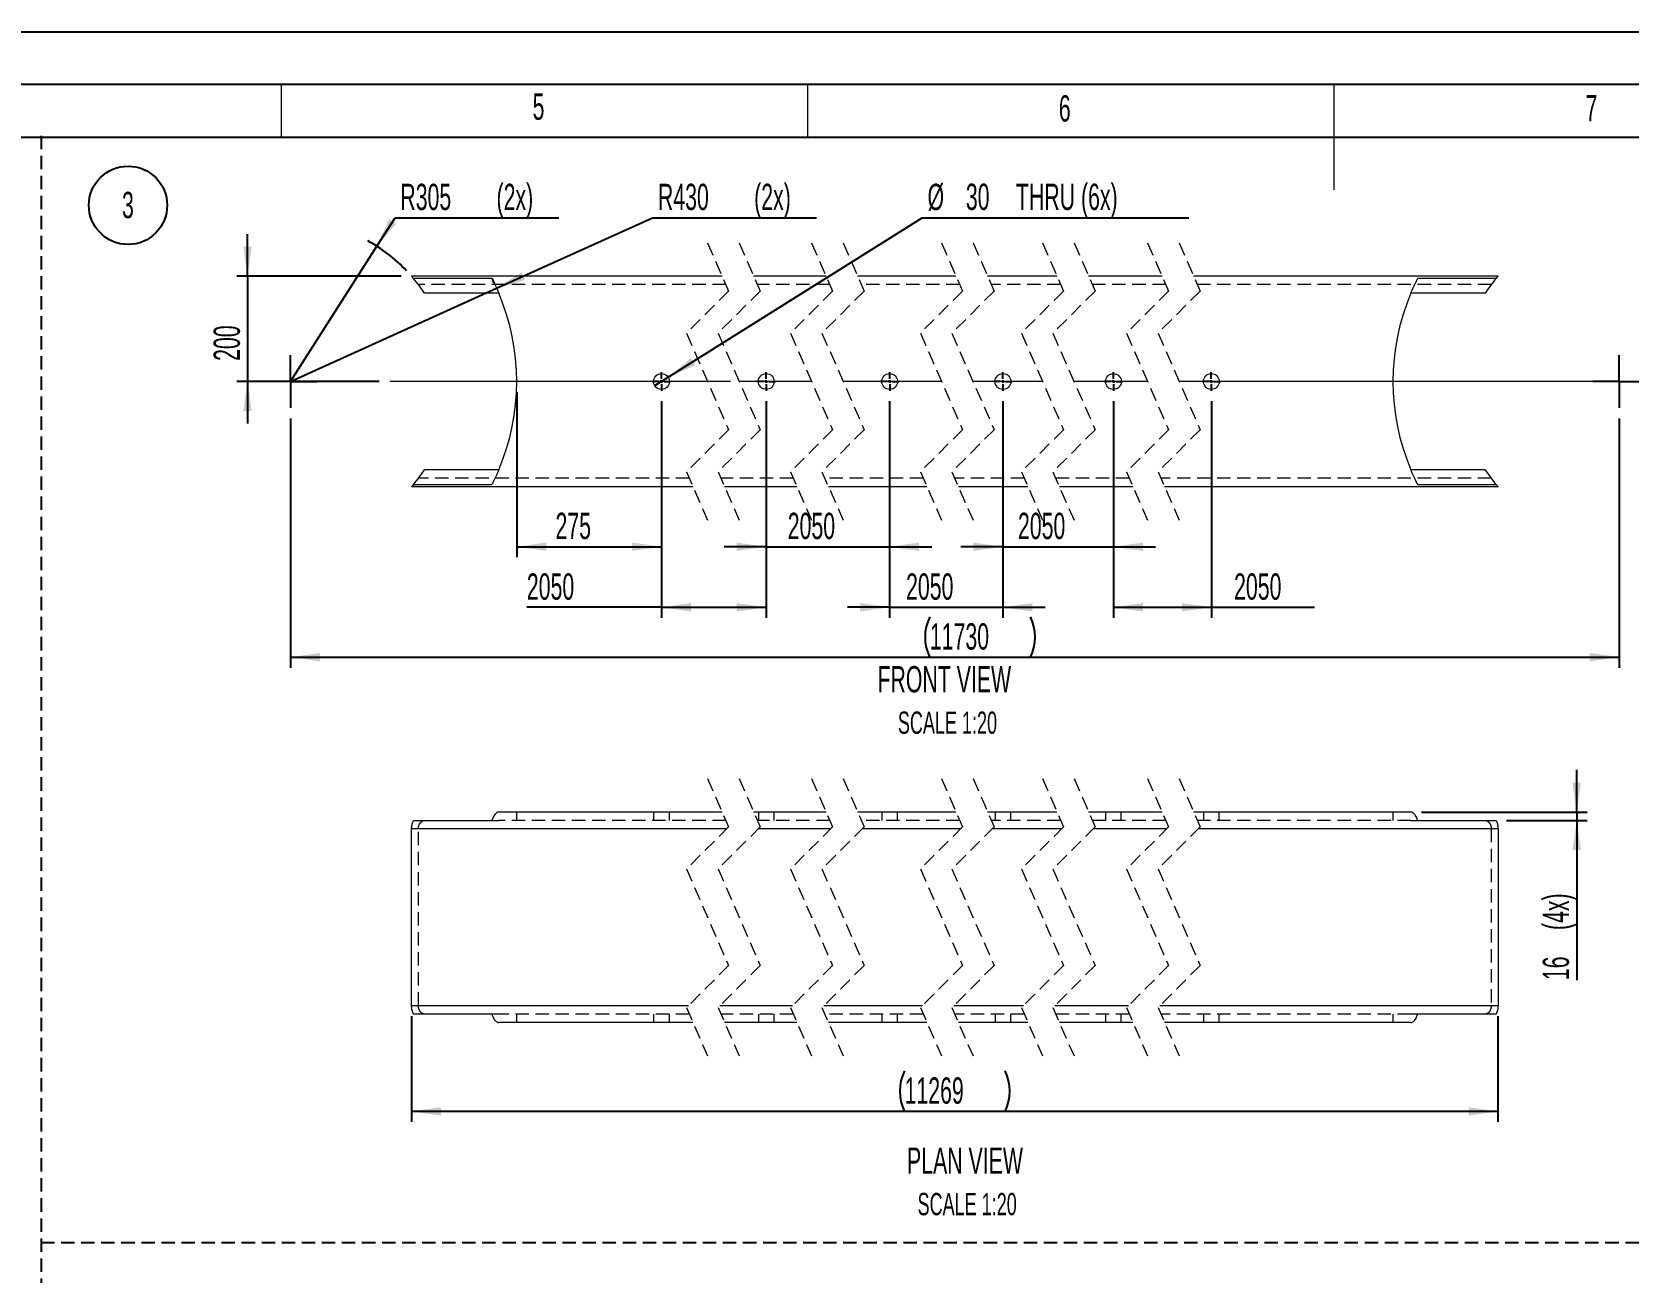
# Paper-space layout 'Sheet4' of a CAD drawing. Header units: millimetres. Extents: x 0 to 420, y 0 to 300.
# Drawn here: x 191.3 to 342.9, y 179.2 to 297 of the extents above; entities that cross this region are included whole.
import ezdxf

# ---------------------------------------------------------------- set-up
doc = ezdxf.new("R2010")
doc.units = ezdxf.units.MM
doc.linetypes.add('CENTERX2', pattern=[20.32, 12.7, -2.54, 2.54, -2.54])
doc.linetypes.add('HIDDEN', pattern=[1.905, 1.27, -0.635])
for name, color, linetype in [('BORDER', 7, 'Continuous'), ('DASH', 7, 'HIDDEN'), ('DIMS', 7, 'Continuous')]:
    doc.layers.add(name, color=color, linetype=linetype)
doc.styles.add('SLDTEXTSTYLE0', font='TXT', dxfattribs={"width": 0.605})
doc.dimstyles.new('SLDDIMSTYLE16', dxfattribs={"dimtxt": 2.5, "dimasz": 2.8, "dimexe": 0, "dimexo": 0.0625, "dimtad": 0, "dimtih": 1, "dimtoh": 1, "dimdec": 0, "dimlfac": 20, "dimrnd": 1e-09, "dimzin": 12, "dimdsep": 46, "dimtxsty": 'SLDTEXTSTYLE0', "dimblk1": 'NONE', "dimsah": 1, "dimcen": 0, "dimadec": 0, "dimazin": 3, "dimtfac": 1, "dimtdec": 0, "dimtmove": 0, "dimatfit": 3, "dimldrblk": 'NONE', "dimfxl": 1, "dimfrac": 2, "dimtolj": 1, "dimtzin": 12, "dimarcsym": 0})
doc.dimstyles.new('SLDDIMSTYLE17', dxfattribs={"dimtxt": 2.5, "dimasz": 2.8, "dimexe": 0, "dimexo": 0.0625, "dimtad": 0, "dimtih": 1, "dimtoh": 1, "dimdec": 0, "dimlfac": 20, "dimrnd": 1e-09, "dimzin": 12, "dimdsep": 46, "dimtxsty": 'SLDTEXTSTYLE0', "dimsah": 1, "dimcen": 0, "dimadec": 0, "dimazin": 3, "dimtfac": 1, "dimtdec": 0, "dimtofl": 0, "dimtmove": 0, "dimatfit": 3, "dimfxl": 1, "dimfrac": 2, "dimtolj": 1, "dimtzin": 12, "dimarcsym": 0})
doc.dimstyles.new('SLDDIMSTYLE6', dxfattribs={"dimtxt": 2.5, "dimasz": 2.8, "dimexe": 0, "dimexo": 0.0625, "dimtad": 1, "dimdec": 0, "dimlfac": 20, "dimrnd": 1e-09, "dimzin": 12, "dimdsep": 46, "dimtxsty": 'SLDTEXTSTYLE0', "dimsah": 1, "dimcen": 0.09, "dimadec": 0, "dimazin": 3, "dimtfac": 1, "dimtdec": 0, "dimtofl": 0, "dimtmove": 0, "dimatfit": 3, "dimfxl": 1, "dimfrac": 2, "dimtolj": 1, "dimtzin": 12, "dimarcsym": 0})
doc.dimstyles.new('SLDDIMSTYLE7', dxfattribs={"dimtxt": 2.5, "dimasz": 2.8, "dimexe": 0, "dimexo": 0.0625, "dimtad": 1, "dimdec": 0, "dimlfac": 20, "dimrnd": 1e-09, "dimzin": 12, "dimdsep": 46, "dimtxsty": 'SLDTEXTSTYLE0', "dimsah": 1, "dimcen": 0.09, "dimadec": 0, "dimazin": 3, "dimtfac": 1, "dimtdec": 0, "dimtmove": 0, "dimatfit": 0, "dimfxl": 1, "dimfrac": 2, "dimtolj": 1, "dimtzin": 12, "dimarcsym": 0})

# ---------------------------------------------------------------- blocks, each defined once
blk = doc.blocks.new('_D_78')
at = {"layer": 'DIMS', "transparency": 16777216}
for p, q in [((237.36, 262.78), (237.36, 247.08)), ((251.11, 261.91), (251.11, 247.08)), ((237.36, 248.08), (251.11, 248.08))]:
    blk.add_line(p, q, dxfattribs=at)
for points in [[(237.36, 248.08), (240.16, 247.68), (240.16, 248.48)], [(251.11, 248.08), (248.31, 248.48), (248.31, 247.68)]]:
    blk.add_solid(points, dxfattribs=at)
at = {"layer": 'DIMS', "transparency": 16777216, "insert": (241.04, 251.31), "char_height": 2.5, "attachment_point": 1, "style": 'SLDTEXTSTYLE0'}
blk.add_mtext('275', dxfattribs=at)
blk = doc.blocks.new('_D_79')
at = {"layer": 'DIMS', "transparency": 16777216}
for p, q in [((251.11, 261.91), (251.11, 241.33)), ((261.06, 261.91), (261.06, 241.33)), ((251.11, 242.33), (238.32, 242.33)), ((251.11, 242.33), (261.06, 242.33))]:
    blk.add_line(p, q, dxfattribs=at)
for points in [[(251.11, 242.33), (253.91, 241.93), (253.91, 242.73)], [(261.06, 242.33), (258.26, 242.73), (258.26, 241.93)]]:
    blk.add_solid(points, dxfattribs=at)
at = {"layer": 'DIMS', "transparency": 16777216, "insert": (238.32, 245.55), "char_height": 2.5, "attachment_point": 1, "style": 'SLDTEXTSTYLE0'}
blk.add_mtext('2050', dxfattribs=at)
blk = doc.blocks.new('_D_80')
at = {"layer": 'DIMS', "transparency": 16777216}
for p, q in [((251.74, 264.18), (275.88, 279.35)), ((275.88, 279.35), (301.2, 279.35)), ((250.47, 263.39), (251.74, 264.18))]:
    blk.add_line(p, q, dxfattribs=at)
blk.add_solid([(251.74, 264.18), (254.33, 265.33), (253.9, 266.01)], dxfattribs=at)
at = {"layer": 'DIMS', "transparency": 16777216, "char_height": 2.5, "attachment_point": 1, "style": 'SLDTEXTSTYLE0'}
for s, insert in [('%%c', (276.38, 282.57)), ('30', (280.02, 282.58)), ('THRU (6x)', (284.78, 282.58))]:
    blk.add_mtext(s, dxfattribs=dict(at, insert=insert))
blk = doc.blocks.new('_None')
blk = doc.blocks.new('_D_81')
at = {"layer": 'DIMS', "transparency": 16777216}
for p, q in [((211.78, 273.78), (211.78, 277.78)), ((226.37, 273.78), (210.78, 273.78)), ((211.78, 273.78), (211.78, 263.78)), ((224.3, 263.78), (210.78, 263.78)), ((211.78, 263.78), (211.78, 259.78))]:
    blk.add_line(p, q, dxfattribs=at)
for points in [[(211.78, 273.78), (212.18, 276.58), (211.38, 276.58)], [(211.78, 263.78), (211.38, 260.98), (212.18, 260.98)]]:
    blk.add_solid(points, dxfattribs=at)
at = {"layer": 'DIMS', "transparency": 16777216, "insert": (208.56, 265.74), "char_height": 2.5, "attachment_point": 1, "rotation": 90, "style": 'SLDTEXTSTYLE0'}
blk.add_mtext('200', dxfattribs=at)
blk = doc.blocks.new('_D_82')
at = {"layer": 'DIMS', "transparency": 16777216}
for p, q in [((235.45, 272.64), (250.27, 279.35)), ((250.27, 279.35), (265.84, 279.35)), ((215.86, 263.78), (235.45, 272.64))]:
    blk.add_line(p, q, dxfattribs=at)
blk.add_arc((215.86, 263.78), 21.5, 25.6609, 26.9994, dxfattribs=at)
blk.add_solid([(235.45, 272.64), (238.16, 273.43), (237.83, 274.16)], dxfattribs=at)
at = {"layer": 'DIMS', "transparency": 16777216, "char_height": 2.5, "attachment_point": 1, "style": 'SLDTEXTSTYLE0'}
for s, insert in [('R430', (250.77, 282.57)), ('(2x)', (259.91, 282.57))]:
    blk.add_mtext(s, dxfattribs=dict(at, insert=insert))
blk = doc.blocks.new('_D_83')
at = {"layer": 'DIMS', "transparency": 16777216}
for p, q in [((224.07, 276.64), (225.8, 279.35)), ((225.8, 279.35), (241.37, 279.35)), ((215.86, 263.78), (224.07, 276.64))]:
    blk.add_line(p, q, dxfattribs=at)
blk.add_arc((215.86, 263.78), 15.25, 43.669, 61.1852, dxfattribs=at)
blk.add_solid([(224.07, 276.64), (225.91, 278.78), (225.24, 279.21)], dxfattribs=at)
at = {"layer": 'DIMS', "transparency": 16777216, "char_height": 2.5, "attachment_point": 1, "style": 'SLDTEXTSTYLE0'}
for s, insert in [('R305', (226.3, 282.57)), ('(2x)', (235.44, 282.57))]:
    blk.add_mtext(s, dxfattribs=dict(at, insert=insert))
blk = doc.blocks.new('_D_84')
at = {"layer": 'DIMS', "transparency": 16777216}
for p, q in [((215.86, 260.28), (215.86, 236.59)), ((342.09, 260.28), (342.09, 236.59)), ((215.86, 237.59), (342.09, 237.59))]:
    blk.add_line(p, q, dxfattribs=at)
for centre, start, end in [((280.43, 239.5), 153.4349, 206.5651), ((282.31, 239.5), 333.4349, 26.5651)]:
    blk.add_arc(centre, 4.29, start, end, dxfattribs=at)
for points in [[(215.86, 237.59), (218.66, 237.19), (218.66, 237.99)], [(342.09, 237.59), (339.29, 237.99), (339.29, 237.19)]]:
    blk.add_solid(points, dxfattribs=at)
at = {"layer": 'DIMS', "transparency": 16777216, "insert": (276.6, 240.81), "char_height": 2.5, "attachment_point": 1, "style": 'SLDTEXTSTYLE0'}
blk.add_mtext('11730', dxfattribs=at)
blk = doc.blocks.new('_D_85')
at = {"layer": 'DIMS', "transparency": 16777216}
for p, q in [((261.06, 261.91), (261.06, 247.08)), ((272.78, 261.91), (272.78, 247.08)), ((261.06, 248.08), (257.06, 248.08)), ((261.06, 248.08), (272.78, 248.08)), ((272.78, 248.08), (276.78, 248.08))]:
    blk.add_line(p, q, dxfattribs=at)
for points in [[(261.06, 248.08), (258.26, 248.48), (258.26, 247.68)], [(272.78, 248.08), (275.58, 247.68), (275.58, 248.48)]]:
    blk.add_solid(points, dxfattribs=at)
at = {"layer": 'DIMS', "transparency": 16777216, "insert": (263.1, 251.31), "char_height": 2.5, "attachment_point": 1, "style": 'SLDTEXTSTYLE0'}
blk.add_mtext('2050', dxfattribs=at)
blk = doc.blocks.new('_D_86')
at = {"layer": 'DIMS', "transparency": 16777216}
for p, q in [((272.78, 261.91), (272.78, 241.33)), ((283.54, 261.91), (283.54, 241.33)), ((272.78, 242.33), (268.78, 242.33)), ((272.78, 242.33), (283.54, 242.33)), ((283.54, 242.33), (287.54, 242.33))]:
    blk.add_line(p, q, dxfattribs=at)
for points in [[(272.78, 242.33), (269.98, 242.73), (269.98, 241.93)], [(283.54, 242.33), (286.34, 241.93), (286.34, 242.73)]]:
    blk.add_solid(points, dxfattribs=at)
at = {"layer": 'DIMS', "transparency": 16777216, "insert": (274.34, 245.55), "char_height": 2.5, "attachment_point": 1, "style": 'SLDTEXTSTYLE0'}
blk.add_mtext('2050', dxfattribs=at)
blk = doc.blocks.new('_D_87')
at = {"layer": 'DIMS', "transparency": 16777216}
for p, q in [((283.54, 261.91), (283.54, 247.08)), ((294.04, 261.91), (294.04, 247.08)), ((283.54, 248.08), (279.54, 248.08)), ((283.54, 248.08), (294.04, 248.08)), ((294.04, 248.08), (298.04, 248.08))]:
    blk.add_line(p, q, dxfattribs=at)
for points in [[(283.54, 248.08), (280.74, 248.48), (280.74, 247.68)], [(294.04, 248.08), (296.84, 247.68), (296.84, 248.48)]]:
    blk.add_solid(points, dxfattribs=at)
at = {"layer": 'DIMS', "transparency": 16777216, "insert": (284.97, 251.31), "char_height": 2.5, "attachment_point": 1, "style": 'SLDTEXTSTYLE0'}
blk.add_mtext('2050', dxfattribs=at)
blk = doc.blocks.new('_D_88')
at = {"layer": 'DIMS', "transparency": 16777216}
for p, q in [((294.04, 261.91), (294.04, 241.33)), ((303.34, 261.91), (303.34, 241.33)), ((294.04, 242.33), (303.34, 242.33)), ((303.34, 242.33), (313.14, 242.33))]:
    blk.add_line(p, q, dxfattribs=at)
for points in [[(294.04, 242.33), (296.84, 241.93), (296.84, 242.73)], [(303.34, 242.33), (300.54, 242.73), (300.54, 241.93)]]:
    blk.add_solid(points, dxfattribs=at)
at = {"layer": 'DIMS', "transparency": 16777216, "insert": (305.5, 245.55), "char_height": 2.5, "attachment_point": 1, "style": 'SLDTEXTSTYLE0'}
blk.add_mtext('2050', dxfattribs=at)
blk = doc.blocks.new('SW_NOTE_0_288')
at = {"layer": 'DIMS', "color": 0}
blk.add_circle((0.95, 1.94), 3.72, dxfattribs=at)
at = {"layer": 'DIMS', "color": 0, "insert": (0.94, 3.22), "char_height": 2.5, "attachment_point": 2, "style": 'SLDTEXTSTYLE0'}
blk.add_mtext('3', dxfattribs=at)
blk = doc.blocks.new('SW_CENTERMARKSYMBOL_22')
at = {"layer": 'DIMS', "color": 0}
for p, q in [((-0.25, 0), (-0.88, 0)), ((0, 0), (-0.13, 0)), ((0, 0.25), (0, 0.87)), ((0, 0), (0, 0.12)), ((0, 0), (0, -0.13)), ((0, 0), (0.12, 0)), ((0.25, 0), (0.87, 0)), ((0, -0.25), (0, -0.88))]:
    blk.add_line(p, q, dxfattribs=at)
blk = doc.blocks.new('SW_CENTERMARKSYMBOL_23')
at = {"layer": 'DIMS', "color": 0}
for p, q in [((-0.25, 0), (-0.88, 0)), ((0, 0), (-0.13, 0)), ((0, 0.25), (0, 0.87)), ((0, 0), (0, 0.12)), ((0, 0), (0, -0.13)), ((0, 0), (0.12, 0)), ((0.25, 0), (0.87, 0)), ((0, -0.25), (0, -0.88))]:
    blk.add_line(p, q, dxfattribs=at)
blk = doc.blocks.new('SW_CENTERMARKSYMBOL_24')
at = {"layer": 'DIMS', "color": 0}
for p, q in [((-0.25, 0), (-0.88, 0)), ((0, 0), (-0.12, 0)), ((0, 0.25), (0, 0.88)), ((0, 0), (0, 0.12)), ((0, 0), (0, -0.12)), ((0, 0), (0.12, 0)), ((0.25, 0), (0.88, 0)), ((0, -0.25), (0, -0.88))]:
    blk.add_line(p, q, dxfattribs=at)
blk = doc.blocks.new('SW_CENTERMARKSYMBOL_25')
at = {"layer": 'DIMS', "color": 0}
for p, q in [((-0.25, 0), (-0.88, 0)), ((0, 0), (-0.13, 0)), ((0, 0.25), (0, 0.87)), ((0, 0), (0, 0.12)), ((0, 0), (0, -0.13)), ((0, 0), (0.12, 0)), ((0.25, 0), (0.87, 0)), ((0, -0.25), (0, -0.88))]:
    blk.add_line(p, q, dxfattribs=at)
blk = doc.blocks.new('SW_CENTERMARKSYMBOL_26')
at = {"layer": 'DIMS', "color": 0}
for p, q in [((-0.25, 0), (-0.88, 0)), ((0, 0), (-0.13, 0)), ((0, 0.25), (0, 0.87)), ((0, 0), (0, 0.12)), ((0, 0), (0, -0.13)), ((0, 0), (0.12, 0)), ((0.25, 0), (0.87, 0)), ((0, -0.25), (0, -0.88))]:
    blk.add_line(p, q, dxfattribs=at)
blk = doc.blocks.new('SW_CENTERMARKSYMBOL_27')
at = {"layer": 'DIMS', "color": 0}
for p, q in [((-0.25, 0), (-0.88, 0)), ((0, 0), (-0.13, 0)), ((0, 0.25), (0, 0.87)), ((0, 0), (0, 0.12)), ((0, 0), (0, -0.13)), ((0, 0), (0.12, 0)), ((0.25, 0), (0.87, 0)), ((0, -0.25), (0, -0.88))]:
    blk.add_line(p, q, dxfattribs=at)
blk = doc.blocks.new('SW_CENTERMARKSYMBOL_28')
at = {"layer": 'DIMS', "color": 0}
for q in [(0, 2.5), (-2.5, 0), (0, -2.5), (2.5, 0)]:
    blk.add_line((0, 0), q, dxfattribs=at)
blk = doc.blocks.new('SW_CENTERMARKSYMBOL_29')
at = {"layer": 'DIMS', "color": 0}
for q in [(0, 2.5), (-2.5, 0), (0, -2.5), (2.5, 0)]:
    blk.add_line((0, 0), q, dxfattribs=at)
blk = doc.blocks.new('_D_130')
at = {"layer": 'DIMS', "transparency": 16777216}
for p, q in [((227.37, 203.47), (227.37, 193.43)), ((330.57, 203.47), (330.57, 193.43)), ((330.57, 194.43), (227.37, 194.43))]:
    blk.add_line(p, q, dxfattribs=at)
for centre, start, end in [((278.03, 196.35), 153.4349, 206.5651), ((279.91, 196.35), 333.4349, 26.5651)]:
    blk.add_arc(centre, 4.29, start, end, dxfattribs=at)
for points in [[(227.37, 194.43), (230.17, 194.03), (230.17, 194.83)], [(330.57, 194.43), (327.77, 194.83), (327.77, 194.03)]]:
    blk.add_solid(points, dxfattribs=at)
at = {"layer": 'DIMS', "transparency": 16777216, "insert": (274.2, 197.66), "char_height": 2.5, "attachment_point": 1, "style": 'SLDTEXTSTYLE0'}
blk.add_mtext('11269', dxfattribs=at)
blk = doc.blocks.new('_D_131')
at = {"layer": 'DIMS', "transparency": 16777216}
for p, q in [((338.05, 222.87), (338.05, 226.87)), ((323.3, 222.87), (339.05, 222.87)), ((331.39, 222.07), (339.05, 222.07)), ((338.05, 222.87), (338.05, 222.07)), ((338.05, 222.07), (338.05, 206.9))]:
    blk.add_line(p, q, dxfattribs=at)
for points in [[(338.05, 222.87), (338.45, 225.67), (337.65, 225.67)], [(338.05, 222.07), (337.65, 219.27), (338.45, 219.27)]]:
    blk.add_solid(points, dxfattribs=at)
at = {"layer": 'DIMS', "transparency": 16777216, "char_height": 2.5, "attachment_point": 1, "rotation": 90, "style": 'SLDTEXTSTYLE0'}
for s, insert in [('(4x)', (334.82, 211.66)), ('16', (334.82, 206.9))]:
    blk.add_mtext(s, dxfattribs=dict(at, insert=insert))

psp = doc.layouts.new('Sheet4')

# ---------------------------------------------------------------- linework, layer by layer
at = {"color": 7, "linetype": 'HIDDEN', "lineweight": 18}
for p, q in [((255.4783226, 276.9599088), (257.4783226, 272.3724088)), ((258.4783226, 276.9599088), (260.4783226, 272.3724088)), ((265.354752, 276.9599088), (267.354752, 272.3724088)), ((268.354752, 276.9599088), (270.354752, 272.3724088)), ((277.6999437, 276.9599088), (279.6999437, 272.3724088)), ((280.6999437, 276.9599088), (282.6999437, 272.3724088)), ((287.2940714, 276.9599088), (289.2940714, 272.3724088)), ((290.2940714, 276.9599088), (292.2940714, 272.3724088)), ((297.2744236, 276.9599088), (299.2744236, 272.3724088)), ((300.2744236, 276.9599088), (302.2744236, 272.3724088)), ((257.2112936, 272.9849088), (228.0202049, 272.9849088)), ((267.0877179, 272.9849088), (260.2112969, 272.9849088)), ((279.4329143, 272.9849088), (270.0877226, 272.9849088)), ((289.0270402, 272.9849088), (282.4329128, 272.9849088)), ((299.0073947, 272.9849088), (292.0270471, 272.9849088)), ((329.9242496, 272.9849088), (302.007389, 272.9849088)), ((257.4783226, 272.3724088), (253.4783226, 268.3724088)), ((260.4783226, 272.3724088), (256.4783226, 268.3724088)), ((267.354752, 272.3724088), (263.354752, 268.3724088)), ((270.354752, 272.3724088), (266.354752, 268.3724088)), ((279.6999437, 272.3724088), (275.6999437, 268.3724088)), ((282.6999437, 272.3724088), (278.6999437, 268.3724088)), ((289.2940714, 272.3724088), (285.2940714, 268.3724088)), ((292.2940714, 272.3724088), (288.2940714, 268.3724088)), ((299.2744236, 272.3724088), (295.2744236, 268.3724088)), ((302.2744236, 272.3724088), (298.2744236, 268.3724088)), ((253.4783226, 268.3724088), (257.4783226, 259.1974088)), ((256.4783226, 268.3724088), (260.4783226, 259.1974088)), ((263.354752, 268.3724088), (267.354752, 259.1974088)), ((266.354752, 268.3724088), (270.354752, 259.1974088)), ((275.6999437, 268.3724088), (279.6999437, 259.1974088)), ((278.6999437, 268.3724088), (282.6999437, 259.1974088)), ((285.2940714, 268.3724088), (289.2940714, 259.1974088)), ((288.2940714, 268.3724088), (292.2940714, 259.1974088)), ((295.2744236, 268.3724088), (299.2744236, 259.1974088)), ((298.2744236, 268.3724088), (302.2744236, 259.1974088)), ((257.4783226, 259.1974088), (253.4783226, 255.1974088)), ((260.4783226, 259.1974088), (256.4783226, 255.1974088)), ((267.354752, 259.1974088), (263.354752, 255.1974088)), ((270.354752, 259.1974088), (266.354752, 255.1974088)), ((279.6999437, 259.1974088), (275.6999437, 255.1974088)), ((282.6999437, 259.1974088), (278.6999437, 255.1974088)), ((289.2940714, 259.1974088), (285.2940714, 255.1974088)), ((292.2940714, 259.1974088), (288.2940714, 255.1974088)), ((299.2744236, 259.1974088), (295.2744236, 255.1974088)), ((302.2744236, 259.1974088), (298.2744236, 255.1974088)), ((253.4783226, 255.1974088), (255.4783226, 250.6099088)), ((256.4783226, 255.1974088), (258.4783226, 250.6099088)), ((263.354752, 255.1974088), (265.354752, 250.6099088)), ((266.354752, 255.1974088), (268.354752, 250.6099088)), ((275.6999437, 255.1974088), (277.6999437, 250.6099088)), ((278.6999437, 255.1974088), (280.6999437, 250.6099088)), ((285.2940714, 255.1974088), (287.2940714, 250.6099088)), ((288.2940714, 255.1974088), (290.2940714, 250.6099088)), ((295.2744236, 255.1974088), (297.2744236, 250.6099088)), ((298.2744236, 255.1974088), (300.2744236, 250.6099088)), ((253.745355, 254.5849088), (228.0202049, 254.5849088)), ((263.6217793, 254.5849088), (256.7453584, 254.5849088)), ((275.9669727, 254.5849088), (266.621784, 254.5849088)), ((285.5611016, 254.5849088), (278.9669742, 254.5849088)), ((295.5414562, 254.5849088), (288.5610966, 254.5849088)), ((329.9242496, 254.5849088), (298.5414504, 254.5849088)), ((255.4783226, 226.0499205), (257.4783226, 221.4624205)), ((258.4783226, 226.0499205), (260.4783226, 221.4624205)), ((265.354752, 226.0499205), (267.354752, 221.4624205)), ((268.354752, 226.0499205), (270.354752, 221.4624205)), ((277.6999437, 226.0499205), (279.6999437, 221.4624205)), ((280.6999437, 226.0499205), (282.6999437, 221.4624205)), ((287.2940714, 226.0499205), (289.2940714, 221.4624205)), ((290.2940714, 226.0499205), (292.2940714, 221.4624205)), ((297.2744236, 226.0499205), (299.2744236, 221.4624205)), ((300.2744236, 226.0499205), (302.2744236, 221.4624205)), ((235.0018161, 222.0749205), (235.6490272, 222.0749205)), ((257.2112936, 222.0749205), (235.6490272, 222.0749205)), ((237.3578685, 222.0749205), (237.3578685, 222.8749206)), ((250.3578561, 222.8749206), (250.3578561, 222.0749205)), ((251.8578666, 222.0749205), (251.8578666, 222.8749206)), ((257.4783226, 221.4624205), (253.4783226, 217.4624205)), ((260.4783226, 221.4624205), (256.4783226, 217.4624205)), ((267.0877179, 222.0749205), (260.2112969, 222.0749205)), ((260.3105506, 222.8749206), (260.3105506, 222.0749205)), ((261.8105492, 222.0749205), (261.8105492, 222.8749206)), ((267.354752, 221.4624205), (263.354752, 217.4624205)), ((270.354752, 221.4624205), (266.354752, 217.4624205)), ((279.4329143, 222.0749205), (270.0877226, 222.0749205)), ((272.0348692, 222.8749206), (272.0348692, 222.0749205)), ((273.5348737, 222.0749205), (273.5348737, 222.8749206)), ((279.6999437, 221.4624205), (275.6999437, 217.4624205)), ((282.6999437, 221.4624205), (278.6999437, 217.4624205)), ((289.0270402, 222.0749205), (282.4329128, 222.0749205)), ((282.7937712, 222.8749206), (282.7937712, 222.0749205)), ((284.2937698, 222.0749205), (284.2937698, 222.8749206)), ((289.2940714, 221.4624205), (285.2940714, 217.4624205)), ((292.2940714, 221.4624205), (288.2940714, 217.4624205)), ((299.0073947, 222.0749205), (292.0270471, 222.0749205)), ((293.2872919, 222.8749206), (293.2872919, 222.0749205)), ((294.7872905, 222.0749205), (294.7872905, 222.8749206)), ((299.2744236, 221.4624205), (295.2744236, 217.4624205)), ((302.2744236, 221.4624205), (298.2744236, 217.4624205)), ((322.2954272, 222.0749205), (302.007389, 222.0749205)), ((302.5865792, 222.8749206), (302.5865792, 222.0749205)), ((304.0865897, 222.0749205), (304.0865897, 222.8749206)), ((320.5865859, 222.8749206), (320.5865859, 222.0749205)), ((322.2954272, 222.0749205), (322.9426383, 222.0749205)), ((257.29083, 221.2749204), (227.3714441, 221.2749204)), ((228.0202049, 204.4749206), (228.0202049, 221.2749204)), ((257.29083, 221.2749204), (228.0202049, 221.2749204)), ((267.1672543, 221.2749204), (260.2908215, 221.2749204)), ((279.5124448, 221.2749204), (270.167253, 221.2749204)), ((289.1065706, 221.2749204), (282.5124432, 221.2749204)), ((299.0869192, 221.2749204), (292.1065716, 221.2749204)), ((329.9242496, 221.2749204), (302.0869254, 221.2749204)), ((330.5730103, 221.2749204), (302.0869254, 221.2749204)), ((329.9242496, 221.2749204), (329.9242496, 204.4749206)), ((253.4783226, 217.4624205), (257.4783226, 208.2874205)), ((256.4783226, 217.4624205), (260.4783226, 208.2874205)), ((263.354752, 217.4624205), (267.354752, 208.2874205)), ((266.354752, 217.4624205), (270.354752, 208.2874205)), ((275.6999437, 217.4624205), (279.6999437, 208.2874205)), ((278.6999437, 217.4624205), (282.6999437, 208.2874205)), ((285.2940714, 217.4624205), (289.2940714, 208.2874205)), ((288.2940714, 217.4624205), (292.2940714, 208.2874205)), ((295.2744236, 217.4624205), (299.2744236, 208.2874205)), ((298.2744236, 217.4624205), (302.2744236, 208.2874205)), ((257.4783226, 208.2874205), (253.4783226, 204.2874205)), ((260.4783226, 208.2874205), (256.4783226, 204.2874205)), ((267.354752, 208.2874205), (263.354752, 204.2874205)), ((270.354752, 208.2874205), (266.354752, 204.2874205)), ((279.6999437, 208.2874205), (275.6999437, 204.2874205)), ((282.6999437, 208.2874205), (278.6999437, 204.2874205)), ((289.2940714, 208.2874205), (285.2940714, 204.2874205)), ((292.2940714, 208.2874205), (288.2940714, 204.2874205)), ((299.2744236, 208.2874205), (295.2744236, 204.2874205)), ((302.2744236, 208.2874205), (298.2744236, 204.2874205)), ((253.6658185, 204.4749206), (227.3714441, 204.4749206)), ((253.6658185, 204.4749206), (228.0202049, 204.4749206)), ((235.6490272, 203.6749205), (235.0018161, 203.6749205)), ((253.745355, 203.6749205), (235.6490272, 203.6749205)), ((237.3578685, 202.8749203), (237.3578685, 203.6749205)), ((250.3578561, 203.6749205), (250.3578561, 202.8749203)), ((251.8578666, 202.8749203), (251.8578666, 203.6749205)), ((253.4783226, 204.2874205), (255.4783226, 199.6999205)), ((256.4783226, 204.2874205), (258.4783226, 199.6999205)), ((263.5422548, 204.4749206), (256.6658219, 204.4749206)), ((263.6217793, 203.6749205), (256.7453584, 203.6749205)), ((260.3105506, 203.6749205), (260.3105506, 202.8749203)), ((261.8105492, 202.8749203), (261.8105492, 203.6749205)), ((263.354752, 204.2874205), (265.354752, 199.6999205)), ((266.354752, 204.2874205), (268.354752, 199.6999205)), ((275.8874452, 204.4749206), (266.5422535, 204.4749206)), ((275.9669727, 203.6749205), (266.621784, 203.6749205)), ((272.0348692, 203.6749205), (272.0348692, 202.8749203)), ((273.5348737, 202.8749203), (273.5348737, 203.6749205)), ((275.6999437, 204.2874205), (277.6999437, 199.6999205)), ((278.6999437, 204.2874205), (280.6999437, 199.6999205)), ((285.4815711, 204.4749206), (278.8874437, 204.4749206)), ((285.5611016, 203.6749205), (278.9669742, 203.6749205)), ((282.7937712, 203.6749205), (282.7937712, 202.8749203)), ((284.2937698, 202.8749203), (284.2937698, 203.6749205)), ((285.2940714, 204.2874205), (287.2940714, 199.6999205)), ((288.2940714, 204.2874205), (290.2940714, 199.6999205)), ((295.4619197, 204.4749206), (288.4815721, 204.4749206)), ((295.5414562, 203.6749205), (288.5610966, 203.6749205)), ((293.2872919, 203.6749205), (293.2872919, 202.8749203)), ((294.7872905, 202.8749203), (294.7872905, 203.6749205)), ((295.2744236, 204.2874205), (297.2744236, 199.6999205)), ((298.2744236, 204.2874205), (300.2744236, 199.6999205)), ((329.9242496, 204.4749206), (298.461914, 204.4749206)), ((330.5730103, 204.4749206), (298.461914, 204.4749206)), ((322.2954272, 203.6749205), (298.5414504, 203.6749205)), ((302.5865792, 203.6749205), (302.5865792, 202.8749203)), ((304.0865897, 202.8749203), (304.0865897, 203.6749205)), ((320.5865859, 203.6749205), (320.5865859, 202.8749203)), ((322.9426383, 203.6749205), (322.2954272, 203.6749205))]:
    psp.add_line(p, q, dxfattribs=at)
at = {"color": 7, "linetype": 'Continuous', "lineweight": 18}
for p, q in [((256.862511, 273.784909), (227.3714441, 273.784909)), ((235.0018161, 273.5705498), (227.5541681, 273.5705498)), ((266.7389473, 273.784909), (259.8625144, 273.784909)), ((279.0841407, 273.784909), (269.738946, 273.784909)), ((288.6782696, 273.784909), (282.0841392, 273.784909)), ((298.6586241, 273.784909), (291.6782645, 273.784909)), ((330.5730103, 273.784909), (301.6586303, 273.784909)), ((330.3902863, 273.5705498), (322.9426383, 273.5705498)), ((235.6490272, 272.1849087), (228.5858768, 272.1849087)), ((329.3585776, 272.1849087), (322.2954272, 272.1849087)), ((235.6490272, 255.3849089), (228.5858768, 255.3849089)), ((329.3585776, 255.3849089), (322.2954272, 255.3849089)), ((254.0941375, 253.7849087), (227.3714441, 253.7849087)), ((227.5541681, 253.9992678), (235.0018161, 253.9992678)), ((263.9705619, 253.7849087), (257.094129, 253.7849087)), ((276.3157463, 253.7849087), (266.9705546, 253.7849087)), ((285.9098782, 253.7849087), (279.3157478, 253.7849087)), ((295.8902268, 253.7849087), (288.9098791, 253.7849087)), ((330.5730103, 253.7849087), (298.8902329, 253.7849087)), ((322.9426383, 253.9992678), (330.3902863, 253.9992678)), ((227.5541681, 222.0749205), (235.0018161, 222.0749205)), ((256.862511, 222.8749206), (235.6490272, 222.8749206)), ((266.7389473, 222.8749206), (259.8625144, 222.8749206)), ((279.0841407, 222.8749206), (269.738946, 222.8749206)), ((288.6782696, 222.8749206), (282.0841392, 222.8749206)), ((298.6586241, 222.8749206), (291.6782645, 222.8749206)), ((322.2954272, 222.8749206), (301.6586303, 222.8749206)), ((322.9426383, 222.0749205), (330.3902863, 222.0749205)), ((257.29083, 221.2749204), (227.3714441, 221.2749204)), ((227.3714441, 204.4749206), (227.3714441, 221.2749204)), ((267.1672543, 221.2749204), (260.2908215, 221.2749204)), ((279.5124448, 221.2749204), (270.167253, 221.2749204)), ((289.1065706, 221.2749204), (282.5124432, 221.2749204)), ((299.0869192, 221.2749204), (292.1065716, 221.2749204)), ((330.5730103, 221.2749204), (302.0869254, 221.2749204)), ((330.5730103, 221.2749204), (330.5730103, 204.4749206)), ((253.6658185, 204.4749206), (227.3714441, 204.4749206)), ((235.0018161, 203.6749205), (227.5541681, 203.6749205)), ((263.5422548, 204.4749206), (256.6658219, 204.4749206)), ((275.8874452, 204.4749206), (266.5422535, 204.4749206)), ((285.4815711, 204.4749206), (278.8874437, 204.4749206)), ((295.4619197, 204.4749206), (288.4815721, 204.4749206)), ((330.5730103, 204.4749206), (298.461914, 204.4749206)), ((330.3902863, 203.6749205), (322.9426383, 203.6749205)), ((254.0941375, 202.8749203), (235.6490272, 202.8749203)), ((263.9705619, 202.8749203), (257.094129, 202.8749203)), ((276.3157463, 202.8749203), (266.9705546, 202.8749203)), ((285.9098782, 202.8749203), (279.3157478, 202.8749203)), ((295.8902268, 202.8749203), (288.9098791, 202.8749203)), ((322.2954272, 202.8749203), (298.8902329, 202.8749203))]:
    psp.add_line(p, q, dxfattribs=at)
at = {"color": 7, "linetype": 'Continuous', "lineweight": 18, "flags": 128}
for points in [[(330.3902863, 273.5705498), (330.3967237, 273.5782425), (330.4697274, 273.6647274), (330.5245399, 273.728824), (330.5607318, 273.7707521), (330.5730103, 273.784909), (330.5730103, 273.7849022)], [(227.5541681, 253.9992678), (227.5477308, 253.9915751), (227.474727, 253.9050902), (227.4199146, 253.8409936), (227.3837226, 253.7990655), (227.3714441, 253.7849087), (227.3714441, 253.7849154)]]:
    psp.add_lwpolyline(points, dxfattribs=at)
at = {"color": 7, "linetype": 'Continuous', "lineweight": 18}
for centre, radius in [((251.10786, 263.7849135), 0.7499952), ((261.0605477, 263.7849095), 0.7500009), ((272.784872, 263.784908), 0.7500009), ((283.5437698, 263.7849097), 0.7499995), ((294.0372884, 263.7849065), 0.7500008), ((303.3365831, 263.7849135), 0.7499952)]:
    psp.add_circle(centre, radius, dxfattribs=at)
for centre, radius, start, end in [((215.8662226, 263.791129), 15.2395912, 33.421070492, 39.919559591), ((342.0782318, 263.791129), 15.2395912, 140.080440409, 146.578929508), ((215.8578803, 263.7849088), 21.4999882, 337.002069332, 22.997930668), ((342.0865742, 263.7849088), 21.4999882, 157.002069332, 202.997930668), ((215.8662226, 263.7786886), 15.2395912, 320.080440409, 326.578929508), ((342.0782318, 263.7786886), 15.2395912, 213.421070492, 219.919559591)]:
    psp.add_arc(centre, radius, start, end, dxfattribs=at)
for points, knots in [([(227.5541681, 273.5705498), (227.5337432, 273.5948717), (227.4925602, 273.6439124), (227.4370087, 273.7090193), (227.3978448, 273.7545023), (227.3782704, 273.7770411), (227.3728268, 273.7833152), (227.3714441, 273.784909)], [0, 0, 0, 0, 0.3382684817, 0.6820562779, 0.9115307925, 0.9775273635, 1, 1, 1, 1]), ([(235.0018161, 273.5705498), (235.0282638, 273.5185011), (235.0875535, 273.4018196), (235.1808266, 273.2130748), (235.285368, 272.9959453), (235.3999041, 272.7506768), (235.5231628, 272.4778569), (235.6062684, 272.2844293), (235.6490272, 272.1849087)], [0, 0, 0, 0, 0.11450131235, 0.25668622411, 0.41289503929, 0.58712007, 0.7875686634, 1, 1, 1, 1]), ([(322.2954272, 272.1849087), (322.336616, 272.2808407), (322.4190033, 272.4727271), (322.5443296, 272.7502839), (322.6669322, 273.0127402), (322.7746249, 273.2355562), (322.8658602, 273.4195421), (322.9183489, 273.5227772), (322.9426383, 273.5705498)], [0, 0, 0, 0, 0.20474956417, 0.40954724668, 0.59723948395, 0.77286618073, 0.89489261202, 1, 1, 1, 1]), ([(235.6490272, 255.3849089), (235.6078384, 255.2889769), (235.5254511, 255.0970905), (235.4001248, 254.8195337), (235.2775223, 254.5570774), (235.1698295, 254.3342614), (235.0785942, 254.1502755), (235.0261055, 254.0470404), (235.0018161, 253.9992678)], [0, 0, 0, 0, 0.20474956417, 0.40954724668, 0.59723948395, 0.77286618073, 0.89489261202, 1, 1, 1, 1]), ([(322.9426383, 253.9992678), (322.9161907, 254.0513165), (322.856901, 254.167998), (322.7636278, 254.3567428), (322.6590865, 254.5738723), (322.5445503, 254.8191408), (322.4212916, 255.0919607), (322.338186, 255.2853883), (322.2954272, 255.3849089)], [0, 0, 0, 0, 0.11450131235, 0.25668622411, 0.41289503929, 0.58712007, 0.7875686634, 1, 1, 1, 1]), ([(330.3902863, 253.9992678), (330.4107112, 253.9749459), (330.4518942, 253.9259052), (330.5074457, 253.8607983), (330.5466097, 253.8153153), (330.566184, 253.7927765), (330.5716276, 253.7865024), (330.5730103, 253.7849087)], [0, 0, 0, 0, 0.3382684817, 0.6820562779, 0.9115307925, 0.9775273635, 1, 1, 1, 1]), ([(227.3714441, 221.2749204), (227.3735335, 221.3418946), (227.3776921, 221.4751949), (227.4116107, 221.6720273), (227.4659535, 221.874174), (227.5233611, 222.0048142), (227.5541681, 222.0749205)], [0, 0, 0, 0, 0.2427668754, 0.4831841512, 0.7226576027, 1, 1, 1, 1]), ([(235.6490272, 222.8749206), (235.6065309, 222.8691611), (235.5133741, 222.8565355), (235.3850544, 222.7672807), (235.2615797, 222.6345628), (235.1570062, 222.4677487), (235.0672046, 222.2770217), (235.0244876, 222.144993), (235.0018161, 222.0749205)], [0, 0, 0, 0, 0.1170305898, 0.2565448032, 0.4189549331, 0.6172161575, 0.796842352, 1, 1, 1, 1]), ([(322.9426383, 222.0749205), (322.9180822, 222.150307), (322.8708935, 222.2951754), (322.7764182, 222.4878921), (322.6720158, 222.6467558), (322.5582091, 222.7674377), (322.433687, 222.8554874), (322.3396206, 222.868709), (322.2954272, 222.8749206)], [0, 0, 0, 0, 0.2186847372, 0.4202410538, 0.5909279211, 0.7409493934, 0.8782950803, 1, 1, 1, 1]), ([(330.3902863, 222.0749205), (330.4131901, 222.0241065), (330.4602654, 221.9196656), (330.5179705, 221.7355351), (330.5635506, 221.5194204), (330.5697941, 221.3580492), (330.5730103, 221.2749204)], [0, 0, 0, 0, 0.2020038871, 0.4151896612, 0.6987408728, 1, 1, 1, 1]), ([(227.5541681, 203.6749205), (227.5328813, 203.7219851), (227.483171, 203.8318936), (227.4250591, 204.0175447), (227.3898874, 204.1973705), (227.3738341, 204.3518825), (227.372245, 204.4336894), (227.3714441, 204.4749206)], [0, 0, 0, 0, 0.1872296659, 0.4372309851, 0.7033724655, 0.8504978275, 1, 1, 1, 1]), ([(235.0018161, 203.6749205), (235.0263722, 203.599534), (235.0735609, 203.4546656), (235.1680362, 203.2619489), (235.2724386, 203.1030852), (235.3862454, 202.9824033), (235.5107675, 202.8943536), (235.6048338, 202.881132), (235.6490272, 202.8749203)], [0, 0, 0, 0, 0.2186847372, 0.4202410538, 0.5909279211, 0.7409493934, 0.8782950803, 1, 1, 1, 1]), ([(322.2954272, 202.8749203), (322.3379235, 202.8806799), (322.4310803, 202.8933055), (322.5594001, 202.9825603), (322.6828747, 203.1152782), (322.7874482, 203.2820923), (322.8772499, 203.4728193), (322.9199668, 203.6048479), (322.9426383, 203.6749205)], [0, 0, 0, 0, 0.1170305898, 0.2565448032, 0.4189549331, 0.6172161575, 0.796842352, 1, 1, 1, 1]), ([(330.5730103, 204.4749206), (330.5730111, 204.4733582), (330.5730441, 204.4014315), (330.5641642, 204.2602137), (330.5289816, 204.0571518), (330.4729995, 203.8660029), (330.4220407, 203.7411449), (330.3924386, 203.679409), (330.3902863, 203.6749205)], [0, 0, 0, 0, 0.0056668453, 0.2608827048, 0.5118877832, 0.7516683932, 0.9819448446, 1, 1, 1, 1])]:
    psp.add_open_spline(points, degree=3, knots=knots, dxfattribs=at)
at = {"color": 7, "linetype": 'HIDDEN', "lineweight": 18}
for points, knots in [([(228.0202049, 221.2749204), (228.0224364, 221.327973), (228.0261349, 221.4159007), (228.0513473, 221.5349404), (228.081872, 221.6333487), (228.1221466, 221.7257233), (228.1733159, 221.814744), (228.2343124, 221.8950533), (228.3084858, 221.9682169), (228.3922247, 222.0256725), (228.486743, 222.0666299), (228.5527625, 222.0721511), (228.5858768, 222.0749205)], [0, 0, 0, 0, 0.1480361493, 0.2453504882, 0.3389328043, 0.4355196641, 0.5262257243, 0.6251856659, 0.7163559199, 0.8160260713, 0.9077216179, 1, 1, 1, 1]), ([(329.3585776, 222.0749205), (329.4027655, 222.069969), (329.4867255, 222.0605607), (329.6002804, 221.9969666), (329.6921371, 221.9168388), (329.7684873, 221.8198483), (329.8262256, 221.7195142), (329.8705879, 221.6117673), (329.9012992, 221.5029899), (329.9205325, 221.3895454), (329.9230024, 221.3133785), (329.9242496, 221.2749204)], [0, 0, 0, 0, 0.1230477411, 0.2337991126, 0.3568651618, 0.4623082683, 0.5772146523, 0.6793570829, 0.7872055028, 0.8925559158, 1, 1, 1, 1]), ([(228.5858768, 203.6749205), (228.5476007, 203.6786995), (228.4679417, 203.6865644), (228.3562633, 203.7441144), (228.2533863, 203.8304715), (228.1730402, 203.9332128), (228.1123071, 204.0431374), (228.0680187, 204.1537277), (228.0367576, 204.2758459), (228.0219763, 204.3846267), (228.0206596, 204.4517403), (228.0202049, 204.4749206)], [0, 0, 0, 0, 0.1066918376, 0.2220434623, 0.3439557802, 0.4804799933, 0.5836863811, 0.694236951, 0.8124473097, 0.9352213929, 1, 1, 1, 1]), ([(329.9242496, 204.4749206), (329.9242177, 204.4693361), (329.9239776, 204.4272209), (329.9185341, 204.3493367), (329.9004309, 204.2438962), (329.8723342, 204.144453), (329.8345491, 204.0493044), (329.7872694, 203.960683), (329.7280763, 203.8761079), (329.6590523, 203.802027), (329.5765003, 203.7381956), (329.4849854, 203.6931278), (329.4086988, 203.6760711), (329.3671109, 203.6751164), (329.3585776, 203.6749205)], [0, 0, 0, 0, 0.0155994288, 0.1176416145, 0.2176155283, 0.3139377877, 0.4057498256, 0.5030844128, 0.5938182904, 0.6933992093, 0.7847508151, 0.8838366483, 0.9761647197, 1, 1, 1, 1])]:
    psp.add_open_spline(points, degree=3, knots=knots, dxfattribs=at)
at = {"layer": 'BORDER'}
for p, q in [((0, 297), (420, 297)), ((415, 292), (15, 292))]:
    psp.add_line(p, q, dxfattribs=at)
at = {"layer": 'BORDER', "lineweight": 18}
for p, q in [((215, 287), (215, 292)), ((265, 287), (265, 292)), ((315, 282), (315, 292))]:
    psp.add_line(p, q, dxfattribs=at)
at = {"layer": 'BORDER', "lineweight": 25}
psp.add_line((20, 287), (410, 287), dxfattribs=at)
at = {"layer": 'DASH'}
for p, q in [((192.1761565, 287.1333981), (192.1761565, 39.8669787)), ((192.1761565, 181.9623322), (409.1360364, 181.9623322))]:
    psp.add_line(p, q, dxfattribs=at)
at = {"layer": 'DIMS', "linetype": 'CENTERX2', "lineweight": 18, "ltscale": 10}
for p, q in [((257.6601165, 263.7849088), (225.2964395, 263.7849088)), ((265.3547486, 263.7849088), (258.4783277, 263.7849088)), ((277.699945, 263.7849088), (268.3547533, 263.7849088)), ((287.2940709, 263.7849088), (280.6999435, 263.7849088)), ((297.2744254, 263.7849088), (290.2940659, 263.7849088)), ((340.4394387, 263.7849088), (300.2744197, 263.7849088))]:
    psp.add_line(p, q, dxfattribs=at)

# ---------------------------------------------------------------- block references
at = {"layer": 'DIMS'}
for name, p in [('SW_NOTE_0_288', (199.4833083, 278.5837389)), ('SW_CENTERMARKSYMBOL_28', (215.8578771, 263.7849088)), ('SW_CENTERMARKSYMBOL_29', (342.0865773, 263.7849088)), ('SW_CENTERMARKSYMBOL_25', (251.1078733, 263.7849088)), ('SW_CENTERMARKSYMBOL_22', (261.0605558, 263.7849088)), ('SW_CENTERMARKSYMBOL_23', (272.7848745, 263.7849088)), ('SW_CENTERMARKSYMBOL_24', (283.5437705, 263.7849088)), ('SW_CENTERMARKSYMBOL_26', (294.0372853, 263.7849088)), ('SW_CENTERMARKSYMBOL_27', (303.3365964, 263.7849088))]:
    psp.add_blockref(name, p, dxfattribs=at)

# ---------------------------------------------------------------- texts
at = {"layer": 'BORDER', "char_height": 2.5, "attachment_point": 1, "style": 'SLDTEXTSTYLE0'}
for s, insert in [('5', (238.865095, 291.150447)), ('6', (288.8528762, 290.9837655)), ('7', (338.8779067, 291.002133))]:
    psp.add_mtext(s, dxfattribs=dict(at, insert=insert))
at = {"layer": 'DIMS', "attachment_point": 2, "style": 'SLDTEXTSTYLE0'}
for s, insert, char_height in [('FRONT VIEW', (277.9724812, 236.7411956), 2.5), ('SCALE 1:20', (278.2745635, 232.4248308), 2.11666667), ('PLAN VIEW', (279.9408899, 190.9979024), 2.5), ('SCALE 1:20', (280.1457498, 186.6815376), 2.11666667)]:
    psp.add_mtext(s, dxfattribs=dict(at, insert=insert, char_height=char_height))

# ---------------------------------------------------------------- dimensions: what is measured, and where the dimension line sits
at = {"layer": 'DIMS'}
for mpoint, picture, middle in [((235.4474185, 272.6448987), '_D_82', (258.3066418, 281.2665767)), ((224.0666125, 276.6371061), '_D_83', (233.8363766, 281.2665767))]:
    dim = psp.add_radius_dim(center=(215.8578657, 263.7849088), mpoint=mpoint, text='<> (2x)', dimstyle='SLDDIMSTYLE17', dxfattribs=at)
    dim.commit()
    dim.dimension.update_dxf_attribs({"geometry": picture, "text_midpoint": middle, "dimtype": 164})
dim = psp.add_diameter_dim_2p(p1=(250.4728019, 263.3859176), p2=(251.7429295, 264.1839), text='<> THRU (6x)', dimstyle='SLDDIMSTYLE16', dxfattribs=at)
dim.commit()
dim.dimension.update_dxf_attribs({"geometry": '_D_80', "text_midpoint": (288.7905286, 281.270049), "dimtype": 163})
dim = psp.add_linear_dim(base=(211.7835995, 263.7849088), p1=(227.3714446, 273.7849088), p2=(225.2964446, 263.7849088), angle=90, dimstyle='SLDDIMSTYLE7', dxfattribs=at)
dim.commit()
dim.dimension.update_dxf_attribs({"geometry": '_D_81', "text_midpoint": (211.7835995, 268.6016812), "dimtype": 160})
dim = psp.add_linear_dim(base=(251.1078657, 248.0837717), p1=(237.3578657, 263.7849088), p2=(251.1078657, 262.9099088), dimstyle='SLDDIMSTYLE6', dxfattribs=at)
dim.commit()
dim.dimension.update_dxf_attribs({"geometry": '_D_78', "text_midpoint": (243.9075815, 248.0837717), "dimtype": 160})
for base, p1, p2, angle, text, dimstyle, picture, middle in [((261.0605506, 242.3321871), (251.1078657, 262.9099088), (261.0605506, 262.9099088), 0, '2050', 'SLDDIMSTYLE6', '_D_79', (242.1380764, 242.3321871)), ((283.54377, 242.3321871), (272.7848716, 262.9099088), (283.54377, 262.9099088), 0, '2050', 'SLDDIMSTYLE7', '_D_86', (278.1643208, 242.3321871)), ((294.0372872, 248.0837717), (283.54377, 262.9099088), (294.0372872, 262.9099088), 0, '2050', 'SLDDIMSTYLE7', '_D_87', (288.7905286, 248.0837717)), ((303.3365888, 242.3321871), (294.0372872, 262.9099088), (303.3365888, 262.9099088), 0, '2050', 'SLDDIMSTYLE6', '_D_88', (309.3188984, 242.3321871)), ((342.0865888, 237.5851211), (215.8578657, 261.2849088), (342.0865888, 261.2849088), 0, '(11730)', 'SLDDIMSTYLE6', '_D_84', (281.3724699, 237.5851211)), ((338.0475573, 222.0749205), (322.2954291, 222.8749205), (330.3902758, 222.0749205), 90, '<> (4x)', 'SLDDIMSTYLE7', '_D_131', (338.0475573, 212.248063)), ((227.3714446, 194.4341174), (330.5730098, 204.4749205), (227.3714446, 204.4749205), 0, '(11269)', 'SLDDIMSTYLE6', '_D_130', (278.9722272, 194.4341174))]:
    dim = psp.add_linear_dim(base=base, p1=p1, p2=p2, angle=angle, text=text, dimstyle=dimstyle, dxfattribs=at)
    dim.commit()
    dim.dimension.update_dxf_attribs({"geometry": picture, "text_midpoint": middle, "dimtype": 160})
dim = psp.add_linear_dim(base=(272.7848716, 248.0837717), p1=(261.0605506, 262.9099088), p2=(272.7848716, 262.9099088), text='2050', dimstyle='SLDDIMSTYLE7', dxfattribs=at)
dim.commit()
dim.dimension.update_dxf_attribs({"geometry": '_D_85', "text_midpoint": (266.9227111, 248.0837717), "dimtype": 160})

doc.saveas('drawing.dxf')
